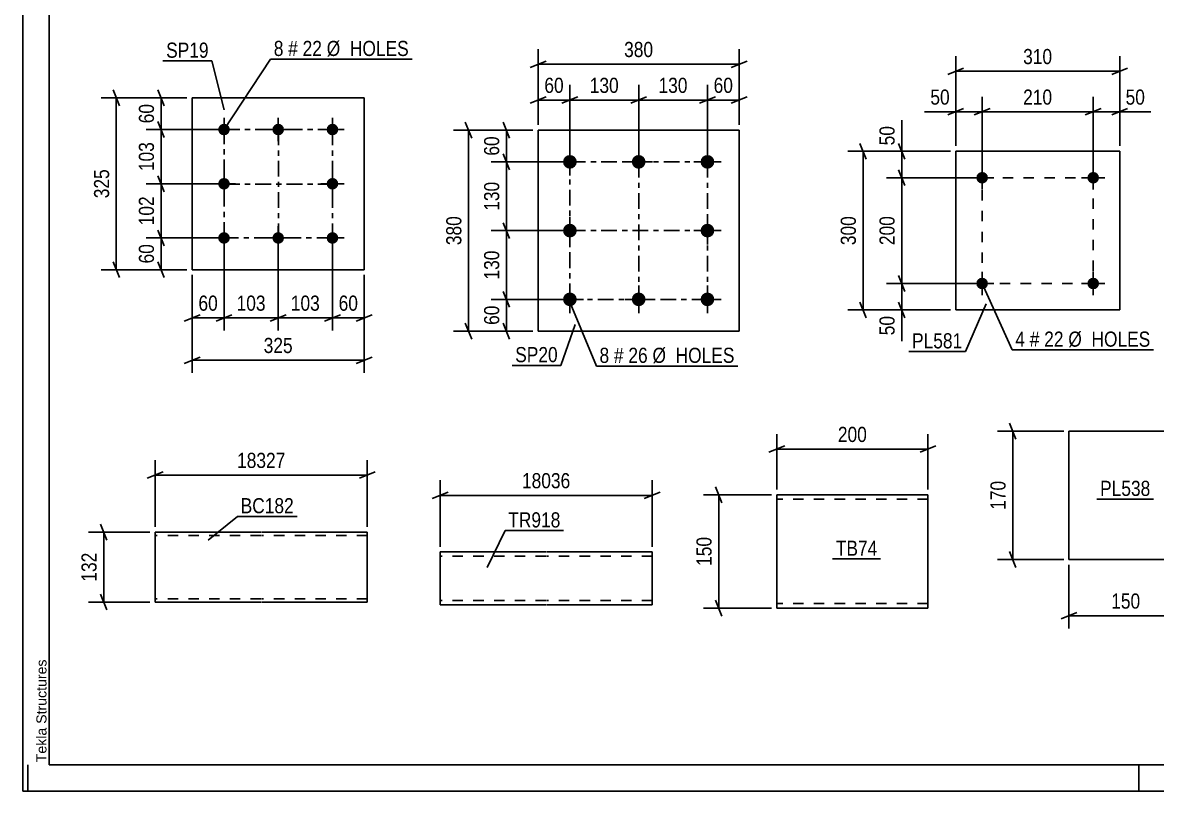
# Model space of a CAD drawing. Header units: millimetres. Extents: x 0 to 841, y 0 to 594.
# Drawn here: x 0 to 214.3, y 0 to 145.4 of the extents above; entities that cross this region are included whole.
import ezdxf

# ---------------------------------------------------------------- set-up
doc = ezdxf.new("R2010")
doc.units = ezdxf.units.MM
doc.linetypes.add('DXK_LINE_DOT2', pattern=[3.9198, 1.9599, -1.9599])
doc.linetypes.add('DXK_LINE_DOT3', pattern=[5.9187, 2.979, -0.9799, 0.9799, -0.9799])
doc.styles.add('Arial', font='ARIAL.TTF', dxfattribs={"height": 0.2})
doc.styles.add('Arial Narrow', font='ARIALN.TTF', dxfattribs={"height": 0.2})

# ---------------------------------------------------------------- blocks, each defined once
blk = doc.blocks.new('Unknown-814748264-1133')
at = {"color": 5, "linetype": 'Continuous'}
for p, q in [((0, 594), (0, 0)), ((5, 589), (5, 5)), ((1, 0), (1, 5)), ((5, 5), (836, 5)), ((211, 0), (211, 5)), ((0, 0), (841, 0))]:
    blk.add_line(p, q, dxfattribs=at)
at = {"color": 174, "linetype": 'Continuous', "style": 'Arial'}
blk.add_text('Tekla Structures', height=1.9102, rotation=90, dxfattribs=at).set_placement((4.5, 5.5))
blk = doc.blocks.new('Part-814748264-1952 - 1936')
at = {"color": 2, "linetype": 'Continuous'}
for p, q in [((97.45, 125.03), (97.45, 87.03)), ((135.45, 125.03), (97.45, 125.03)), ((135.45, 125.03), (135.45, 87.03)), ((135.45, 87.03), (97.45, 87.03))]:
    blk.add_line(p, q, dxfattribs=at)
blk = doc.blocks.new('Bolt-814748264-2013 - 1936')
at = {"linetype": 'Continuous'}
for points in [[(103.45, 120.33, -1), (103.45, 117.73, -1)], [(116.45, 120.33, -1), (116.45, 117.73, -1)], [(129.45, 120.33, -1), (129.45, 117.73, -1)], [(103.45, 107.33, -1), (103.45, 104.73, -1)], [(129.45, 107.33, -1), (129.45, 104.73, -1)], [(103.45, 94.33, -1), (103.45, 91.73, -1)], [(116.45, 94.33, -1), (116.45, 91.73, -1)], [(129.45, 94.33, -1), (129.45, 91.73, -1)]]:
    blk.add_hatch(color=1, dxfattribs=at).paths.add_polyline_path(points)
at = {"color": 1, "linetype": 'Continuous'}
for p, q in [((103.45, 121.63), (103.45, 116.43)), ((116.45, 121.63), (116.45, 116.43)), ((129.45, 121.63), (129.45, 116.43)), ((100.85, 119.03), (106.05, 119.03)), ((113.85, 119.03), (119.05, 119.03)), ((126.85, 119.03), (132.05, 119.03)), ((103.45, 108.63), (103.45, 103.43)), ((129.45, 108.63), (129.45, 103.43)), ((100.85, 106.03), (106.05, 106.03)), ((126.85, 106.03), (132.05, 106.03)), ((103.45, 95.63), (103.45, 90.43)), ((116.45, 95.63), (116.45, 90.43)), ((129.45, 95.63), (129.45, 90.43)), ((100.85, 93.03), (106.05, 93.03)), ((113.85, 93.03), (119.05, 93.03)), ((126.85, 93.03), (132.05, 93.03))]:
    blk.add_line(p, q, dxfattribs=at)
blk = doc.blocks.new('Part-814748264-7438 - 7431')
at = {"color": 2, "linetype": 'Continuous'}
for p, q in [((25.05, 48.99), (45.05, 48.99)), ((25.05, 36.99), (25.05, 48.99)), ((45.15, 48.99), (65.15, 48.99)), ((65.15, 48.99), (65.15, 48.9)), ((65.15, 48.9), (65.15, 48.25)), ((65.15, 48.25), (65.15, 36.99)), ((25.05, 36.15), (25.05, 36.99)), ((65.15, 35.79), (65.15, 36.99)), ((25.05, 35.89), (25.05, 36.15)), ((25.05, 35.79), (25.05, 35.89)), ((25.05, 35.79), (45.05, 35.79)), ((45.15, 35.79), (65.15, 35.79))]:
    blk.add_line(p, q, dxfattribs=at)
at = {"color": 7, "linetype": 'DXK_LINE_DOT2'}
for p, q in [((45.05, 48.39), (25.05, 48.39)), ((65.15, 48.39), (45.15, 48.39)), ((65.15, 48.64), (65.15, 48.25)), ((45.05, 36.39), (25.05, 36.39)), ((25.05, 35.79), (25.05, 36.15)), ((65.15, 36.39), (45.15, 36.39)), ((65.15, 35.88), (65.15, 36.15)), ((65.15, 35.79), (65.15, 35.88))]:
    blk.add_line(p, q, dxfattribs=at)
blk = doc.blocks.new('Part-814748264-2172 - 2158')
at = {"color": 2, "linetype": 'Continuous'}
for p, q in [((197.8, 68.11), (197.8, 43.83)), ((197.8, 68.11), (219.23, 68.11)), ((219.23, 68.11), (219.23, 43.83)), ((197.8, 43.83), (219.23, 43.83))]:
    blk.add_line(p, q, dxfattribs=at)
blk = doc.blocks.new('Part-814748264-2130 - 2115')
at = {"color": 2, "linetype": 'Continuous'}
for p, q in [((142.57, 56.08), (142.57, 34.78)), ((171.14, 56.08), (142.57, 56.08)), ((171.14, 36.37), (171.14, 56.08)), ((142.57, 34.78), (142.57, 34.65)), ((142.57, 34.65), (171.14, 34.65)), ((171.14, 34.65), (171.14, 36.37))]:
    blk.add_line(p, q, dxfattribs=at)
at = {"color": 7, "linetype": 'DXK_LINE_DOT2'}
for p, q in [((171.14, 55.22), (142.57, 55.22)), ((171.14, 55.22), (171.14, 55.16)), ((171.14, 55.16), (171.14, 55.22)), ((171.14, 55.02), (171.14, 55.16)), ((171.14, 55.16), (171.14, 55.02)), ((142.57, 35.51), (142.57, 35.58)), ((171.14, 35.51), (142.57, 35.51)), ((171.14, 35.58), (171.14, 36.04)), ((171.14, 35.51), (171.14, 35.58))]:
    blk.add_line(p, q, dxfattribs=at)
blk = doc.blocks.new('Part-814748264-2216 - 2200')
at = {"color": 2, "linetype": 'Continuous'}
for p, q in [((32.06, 98.64), (32.06, 131.14)), ((32.06, 131.14), (64.56, 131.14)), ((64.56, 131.14), (64.56, 98.64)), ((64.56, 98.64), (32.06, 98.64))]:
    blk.add_line(p, q, dxfattribs=at)
blk = doc.blocks.new('Bolt-814748264-2249 - 2200')
at = {"linetype": 'Continuous'}
for points in [[(38.06, 126.24, -1), (38.06, 124.04, -1)], [(48.31, 126.24, -1), (48.31, 124.04, -1)], [(58.56, 126.24, -1), (58.56, 124.04, -1)], [(38.06, 115.99, -1), (38.06, 113.79, -1)], [(58.56, 115.99, -1), (58.56, 113.79, -1)], [(38.06, 105.74, -1), (38.06, 103.54, -1)], [(48.31, 105.74, -1), (48.31, 103.54, -1)], [(58.56, 105.74, -1), (58.56, 103.54, -1)]]:
    blk.add_hatch(color=1, dxfattribs=at).paths.add_polyline_path(points)
at = {"color": 1, "linetype": 'Continuous'}
for p, q in [((38.06, 127.34), (38.06, 122.94)), ((48.31, 127.34), (48.31, 122.94)), ((58.56, 127.34), (58.56, 122.94)), ((35.86, 125.14), (40.26, 125.14)), ((46.11, 125.14), (50.51, 125.14)), ((56.36, 125.14), (60.76, 125.14)), ((38.06, 117.09), (38.06, 112.69)), ((58.56, 117.09), (58.56, 112.69)), ((35.86, 114.89), (40.26, 114.89)), ((56.36, 114.89), (60.76, 114.89)), ((38.06, 106.84), (38.06, 102.44)), ((48.31, 106.84), (48.31, 102.44)), ((58.56, 106.84), (58.56, 102.44)), ((35.86, 104.64), (40.26, 104.64)), ((46.11, 104.64), (50.51, 104.64)), ((56.36, 104.64), (60.76, 104.64))]:
    blk.add_line(p, q, dxfattribs=at)
blk = doc.blocks.new('Part-814748264-6129 - 6122')
at = {"color": 2, "linetype": 'Continuous'}
for p, q in [((98.91, 45.26), (78.91, 45.26)), ((78.91, 36.86), (78.91, 45.26)), ((119.01, 45.26), (99.01, 45.26)), ((119.01, 45.26), (119.01, 35.26)), ((78.91, 35.26), (78.91, 36.86)), ((98.91, 35.26), (78.91, 35.26)), ((119.01, 35.26), (99.01, 35.26))]:
    blk.add_line(p, q, dxfattribs=at)
at = {"color": 7, "linetype": 'DXK_LINE_DOT2'}
for p, q in [((98.91, 44.46), (78.91, 44.46)), ((119.01, 44.46), (99.01, 44.46)), ((78.91, 35.38), (78.91, 36.86)), ((78.91, 36.06), (78.91, 36.12)), ((98.91, 36.06), (78.91, 36.06)), ((119.01, 36.06), (99.01, 36.06)), ((119.01, 36.06), (119.01, 36.12))]:
    blk.add_line(p, q, dxfattribs=at)
blk = doc.blocks.new('Bolt-814748264-6515 - 6481')
at = {"linetype": 'Continuous'}
for points in [[(182.48, 116.03, -1), (180.28, 116.03, -1)], [(203.48, 116.03, -1), (201.28, 116.03, -1)]]:
    blk.add_hatch(color=1, dxfattribs=at).paths.add_polyline_path(points)
at = {"color": 1, "linetype": 'Continuous'}
for p, q in [((181.38, 118.23), (181.38, 113.83)), ((202.38, 118.23), (202.38, 113.83)), ((179.18, 116.03), (183.58, 116.03)), ((200.18, 116.03), (204.58, 116.03))]:
    blk.add_line(p, q, dxfattribs=at)
blk = doc.blocks.new('Bolt-814748264-6520 - 6481')
at = {"linetype": 'Continuous'}
for points in [[(182.48, 96.03, -1), (180.28, 96.03, -1)], [(203.48, 96.03, -1), (201.28, 96.03, -1)]]:
    blk.add_hatch(color=1, dxfattribs=at).paths.add_polyline_path(points)
at = {"color": 1, "linetype": 'Continuous'}
for p, q in [((181.38, 98.23), (181.38, 93.83)), ((202.38, 98.23), (202.38, 93.83)), ((179.18, 96.03), (183.58, 96.03)), ((200.18, 96.03), (204.58, 96.03))]:
    blk.add_line(p, q, dxfattribs=at)
blk = doc.blocks.new('Part-814748264-6525 - 6481')
at = {"color": 2, "linetype": 'Continuous'}
for p, q in [((176.38, 121.03), (176.38, 91.03)), ((176.38, 121.03), (207.38, 121.03)), ((207.38, 121.03), (207.38, 91.03)), ((176.38, 91.03), (207.38, 91.03))]:
    blk.add_line(p, q, dxfattribs=at)
blk = doc.blocks.new('Rectangle-814748264-2100 - 1936')
at = {"color": 1, "linetype": 'DXK_LINE_DOT3'}
blk.add_lwpolyline([(103.45, 119.03), (129.45, 119.03), (129.45, 93.03), (103.45, 93.03), (103.45, 119.03)], close=True, dxfattribs=at)
blk = doc.blocks.new('Rectangle-814748264-2336 - 2200')
at = {"color": 1, "linetype": 'DXK_LINE_DOT3'}
blk.add_lwpolyline([(38.06, 125.14), (58.56, 125.14), (58.56, 104.64), (38.06, 104.64), (38.06, 125.14)], close=True, dxfattribs=at)
blk = doc.blocks.new('Rectangle-814748264-6634 - 6481')
at = {"color": 1, "linetype": 'DXK_LINE_DOT2'}
blk.add_lwpolyline([(181.38, 116.03), (202.38, 116.03), (202.38, 96.03), (181.38, 96.03), (181.38, 116.03)], close=True, dxfattribs=at)
blk = doc.blocks.new('Line-814748264-2093 - 1936')
at = {"color": 1, "linetype": 'DXK_LINE_DOT3'}
blk.add_line((116.45, 119.03), (116.45, 93.03), dxfattribs=at)
blk = doc.blocks.new('Line-814748264-2329 - 2200')
at = {"color": 1, "linetype": 'DXK_LINE_DOT3'}
blk.add_line((48.36, 125.14), (48.36, 104.64), dxfattribs=at)
blk = doc.blocks.new('Line-814748264-2086 - 1936')
at = {"color": 1, "linetype": 'DXK_LINE_DOT3'}
blk.add_line((103.45, 106.03), (129.45, 106.03), dxfattribs=at)
blk = doc.blocks.new('Line-814748264-2322 - 2200')
at = {"color": 1, "linetype": 'DXK_LINE_DOT3'}
blk.add_line((38.06, 114.84), (58.56, 114.84), dxfattribs=at)
blk = doc.blocks.new('StraightDimension-814748264-2072 - 1936')
at = {"color": 7, "linetype": 'Continuous'}
for p, q in [((90.84, 94.53), (92.04, 91.53)), ((102.45, 93.03), (88.59, 93.03)), ((91.44, 87.03), (91.44, 93.03)), ((92.04, 85.53), (90.84, 88.53)), ((96.45, 87.03), (88.59, 87.03))]:
    blk.add_line(p, q, dxfattribs=at)
at = {"color": 0}
blk.add_wipeout([(90.69, 92.45), (86.49, 92.45), (86.49, 87.6), (90.69, 87.6)], dxfattribs=at)
at = {"color": 3, "style": 'Arial Narrow'}
blk.add_text('60', height=2.863, rotation=90.0002, dxfattribs=at).set_placement((90.09, 88.2))
blk = doc.blocks.new('StraightDimension-814748264-2015 - 1936')
at = {"color": 7, "linetype": 'Continuous'}
for p, q in [((97.45, 126.03), (97.45, 140.35)), ((135.45, 126.03), (135.45, 140.35)), ((98.95, 138.1), (95.95, 136.9)), ((97.45, 137.5), (135.45, 137.5)), ((133.95, 136.9), (136.95, 138.1))]:
    blk.add_line(p, q, dxfattribs=at)
at = {"color": 0}
blk.add_wipeout([(119.79, 138.25), (119.79, 142.45), (113.1, 142.45), (113.1, 138.25)], dxfattribs=at)
at = {"color": 3, "style": 'Arial Narrow'}
blk.add_text('380', height=2.863, dxfattribs=at).set_placement((113.7, 138.85))
blk = doc.blocks.new('StraightDimension-814748264-2028 - 1936')
at = {"color": 7, "linetype": 'Continuous'}
for p, q in [((97.45, 126.03), (97.45, 133.57)), ((103.45, 120.03), (103.45, 133.57)), ((95.95, 130.12), (98.95, 131.32)), ((104.95, 131.32), (101.95, 130.12)), ((97.45, 130.72), (103.45, 130.72))]:
    blk.add_line(p, q, dxfattribs=at)
at = {"color": 0}
blk.add_wipeout([(102.87, 131.47), (102.87, 135.67), (98.02, 135.67), (98.02, 131.47)], dxfattribs=at)
at = {"color": 3, "style": 'Arial Narrow'}
blk.add_text('60', height=2.863, dxfattribs=at).set_placement((98.62, 132.07))
blk = doc.blocks.new('StraightDimension-814748264-2038 - 1936')
at = {"color": 7, "linetype": 'Continuous'}
for p, q in [((129.45, 120.03), (129.45, 133.57)), ((135.45, 126.03), (135.45, 133.57)), ((127.95, 130.12), (130.95, 131.32)), ((136.95, 131.32), (133.95, 130.12)), ((129.45, 130.72), (135.45, 130.72))]:
    blk.add_line(p, q, dxfattribs=at)
at = {"color": 0}
blk.add_wipeout([(134.87, 131.47), (134.87, 135.67), (130.02, 135.67), (130.02, 131.47)], dxfattribs=at)
at = {"color": 3, "style": 'Arial Narrow'}
blk.add_text('60', height=2.863, dxfattribs=at).set_placement((130.62, 132.07))
blk = doc.blocks.new('StraightDimension-814748264-2051 - 1936')
at = {"color": 7, "linetype": 'Continuous'}
for p, q in [((84.88, 123.53), (83.68, 126.53)), ((96.45, 125.03), (81.43, 125.03)), ((84.28, 87.03), (84.28, 125.03)), ((83.68, 88.53), (84.88, 85.53)), ((96.45, 87.03), (81.43, 87.03))]:
    blk.add_line(p, q, dxfattribs=at)
at = {"color": 0}
blk.add_wipeout([(83.53, 109.37), (79.33, 109.37), (79.33, 102.68), (83.53, 102.68)], dxfattribs=at)
at = {"color": 3, "style": 'Arial Narrow'}
blk.add_text('380', height=2.863, rotation=90.0002, dxfattribs=at).set_placement((82.93, 103.28))
blk = doc.blocks.new('StraightDimension-814748264-10414 - 1936')
at = {"color": 7, "linetype": 'Continuous'}
for p, q in [((92.04, 117.53), (90.84, 120.53)), ((102.45, 119.03), (88.59, 119.03)), ((91.44, 106.03), (91.44, 119.03)), ((90.84, 107.53), (92.04, 104.53)), ((102.45, 106.03), (88.59, 106.03))]:
    blk.add_line(p, q, dxfattribs=at)
at = {"color": 0}
blk.add_wipeout([(90.69, 115.87), (86.49, 115.87), (86.49, 109.18), (90.69, 109.18)], dxfattribs=at)
at = {"color": 3, "style": 'Arial Narrow'}
blk.add_text('130', height=2.863, rotation=90.0002, dxfattribs=at).set_placement((90.09, 109.78))
blk = doc.blocks.new('StraightDimension-814748264-2062 - 1936')
at = {"color": 7, "linetype": 'Continuous'}
for p, q in [((90.84, 126.53), (92.04, 123.53)), ((96.45, 125.03), (88.59, 125.03)), ((91.44, 119.03), (91.44, 125.03)), ((92.04, 117.53), (90.84, 120.53)), ((102.45, 119.03), (88.59, 119.03))]:
    blk.add_line(p, q, dxfattribs=at)
at = {"color": 0}
blk.add_wipeout([(90.69, 124.45), (86.49, 124.45), (86.49, 119.6), (90.69, 119.6)], dxfattribs=at)
at = {"color": 3, "style": 'Arial Narrow'}
blk.add_text('60', height=2.863, rotation=90.0002, dxfattribs=at).set_placement((90.09, 120.2))
blk = doc.blocks.new('StraightDimension-814748264-10390 - 1936')
at = {"color": 7, "linetype": 'Continuous'}
for p, q in [((103.45, 120.03), (103.45, 133.57)), ((116.45, 120.03), (116.45, 133.57)), ((104.95, 131.32), (101.95, 130.12)), ((114.95, 130.12), (117.95, 131.32)), ((103.45, 130.72), (116.45, 130.72))]:
    blk.add_line(p, q, dxfattribs=at)
at = {"color": 0}
blk.add_wipeout([(113.29, 131.47), (113.29, 135.67), (106.6, 135.67), (106.6, 131.47)], dxfattribs=at)
at = {"color": 3, "style": 'Arial Narrow'}
blk.add_text('130', height=2.863, dxfattribs=at).set_placement((107.2, 132.07))
blk = doc.blocks.new('StraightDimension-814748264-10392 - 1936')
at = {"color": 7, "linetype": 'Continuous'}
for p, q in [((116.45, 120.03), (116.45, 133.57)), ((129.45, 120.03), (129.45, 133.57)), ((117.95, 131.32), (114.95, 130.12)), ((127.95, 130.12), (130.95, 131.32)), ((116.45, 130.72), (129.45, 130.72))]:
    blk.add_line(p, q, dxfattribs=at)
at = {"color": 0}
blk.add_wipeout([(126.29, 131.47), (126.29, 135.67), (119.6, 135.67), (119.6, 131.47)], dxfattribs=at)
at = {"color": 3, "style": 'Arial Narrow'}
blk.add_text('130', height=2.863, dxfattribs=at).set_placement((120.2, 132.07))
blk = doc.blocks.new('StraightDimension-814748264-10412 - 1936')
at = {"color": 7, "linetype": 'Continuous'}
for p, q in [((92.04, 104.53), (90.84, 107.53)), ((102.45, 106.03), (88.59, 106.03)), ((91.44, 93.03), (91.44, 106.03)), ((90.84, 94.53), (92.04, 91.53)), ((102.45, 93.03), (88.59, 93.03))]:
    blk.add_line(p, q, dxfattribs=at)
at = {"color": 0}
blk.add_wipeout([(90.69, 102.87), (86.49, 102.87), (86.49, 96.18), (90.69, 96.18)], dxfattribs=at)
at = {"color": 3, "style": 'Arial Narrow'}
blk.add_text('130', height=2.863, rotation=90.0002, dxfattribs=at).set_placement((90.09, 96.78))
blk = doc.blocks.new('StraightDimension-814748264-7441 - 7431')
at = {"color": 7, "linetype": 'Continuous'}
for p, q in [((15.92, 47.49), (14.72, 50.49)), ((24.05, 48.99), (12.47, 48.99)), ((15.32, 35.79), (15.32, 48.99)), ((14.72, 37.29), (15.92, 34.29)), ((24.05, 35.79), (12.47, 35.79))]:
    blk.add_line(p, q, dxfattribs=at)
at = {"color": 0}
blk.add_wipeout([(14.57, 45.74), (10.37, 45.74), (10.37, 39.05), (14.57, 39.05)], dxfattribs=at)
at = {"color": 3, "style": 'Arial Narrow'}
blk.add_text('132', height=2.863, rotation=90.0002, dxfattribs=at).set_placement((13.97, 39.65))
blk = doc.blocks.new('StraightDimension-814748264-7469 - 7431')
at = {"color": 7, "linetype": 'Continuous'}
for p, q in [((25.05, 49.99), (25.05, 62.65)), ((65.15, 49.99), (65.15, 62.65)), ((26.55, 60.4), (23.55, 59.2)), ((63.65, 59.2), (66.65, 60.4)), ((25.05, 59.8), (65.15, 59.8))]:
    blk.add_line(p, q, dxfattribs=at)
at = {"color": 0}
blk.add_wipeout([(50.27, 60.55), (50.27, 64.75), (39.93, 64.75), (39.93, 60.55)], dxfattribs=at)
at = {"color": 3, "style": 'Arial Narrow'}
blk.add_text('18327', height=2.863, dxfattribs=at).set_placement((40.53, 61.15))
blk = doc.blocks.new('StraightDimension-814748264-2174 - 2158')
at = {"color": 7, "linetype": 'Continuous'}
for p, q in [((197.8, 42.83), (197.8, 30.8)), ((219.23, 42.83), (219.23, 30.8)), ((199.3, 33.8), (196.3, 32.6)), ((197.8, 33.2), (219.23, 33.2)), ((217.73, 32.6), (220.73, 33.8))]:
    blk.add_line(p, q, dxfattribs=at)
at = {"color": 0}
blk.add_wipeout([(211.86, 33.95), (211.86, 38.15), (205.18, 38.15), (205.18, 33.95)], dxfattribs=at)
at = {"color": 3, "style": 'Arial Narrow'}
blk.add_text('150', height=2.863, dxfattribs=at).set_placement((205.78, 34.55))
blk = doc.blocks.new('StraightDimension-814748264-2185 - 2158')
at = {"color": 7, "linetype": 'Continuous'}
for p, q in [((187.76, 66.61), (186.56, 69.61)), ((196.8, 68.11), (184.31, 68.11)), ((187.16, 43.83), (187.16, 68.11)), ((186.56, 45.33), (187.76, 42.33)), ((196.8, 43.83), (184.31, 43.83))]:
    blk.add_line(p, q, dxfattribs=at)
at = {"color": 0}
blk.add_wipeout([(186.41, 59.31), (182.21, 59.31), (182.21, 52.63), (186.41, 52.63)], dxfattribs=at)
at = {"color": 3, "style": 'Arial Narrow'}
blk.add_text('170', height=2.863, rotation=90.0002, dxfattribs=at).set_placement((185.81, 53.23))
blk = doc.blocks.new('StraightDimension-814748264-2132 - 2115')
at = {"color": 7, "linetype": 'Continuous'}
for p, q in [((141.57, 56.08), (128.73, 56.08)), ((132.18, 54.58), (130.98, 57.58)), ((131.58, 34.65), (131.58, 56.08)), ((141.57, 34.65), (128.73, 34.65)), ((130.98, 36.15), (132.18, 33.15))]:
    blk.add_line(p, q, dxfattribs=at)
at = {"color": 0}
blk.add_wipeout([(130.83, 48.71), (126.63, 48.71), (126.63, 42.03), (130.83, 42.03)], dxfattribs=at)
at = {"color": 3, "style": 'Arial Narrow'}
blk.add_text('150', height=2.863, rotation=90.0002, dxfattribs=at).set_placement((130.23, 42.63))
blk = doc.blocks.new('StraightDimension-814748264-2143 - 2115')
at = {"color": 7, "linetype": 'Continuous'}
for p, q in [((142.57, 57.08), (142.57, 67.56)), ((171.14, 57.08), (171.14, 67.56)), ((144.07, 65.31), (141.07, 64.11)), ((142.57, 64.71), (171.14, 64.71)), ((169.64, 64.11), (172.64, 65.31))]:
    blk.add_line(p, q, dxfattribs=at)
at = {"color": 0}
blk.add_wipeout([(160.2, 65.46), (160.2, 69.66), (153.51, 69.66), (153.51, 65.46)], dxfattribs=at)
at = {"color": 3, "style": 'Arial Narrow'}
blk.add_text('200', height=2.863, dxfattribs=at).set_placement((154.11, 66.06))
blk = doc.blocks.new('StraightDimension-814748264-2276 - 2200')
at = {"color": 7, "linetype": 'Continuous'}
for p, q in [((32.06, 97.64), (32.06, 79.13)), ((64.56, 97.64), (64.56, 79.13)), ((33.56, 82.13), (30.56, 80.93)), ((32.06, 81.53), (64.56, 81.53)), ((63.06, 80.93), (66.06, 82.13))]:
    blk.add_line(p, q, dxfattribs=at)
at = {"color": 0}
blk.add_wipeout([(51.65, 82.28), (51.65, 86.48), (44.96, 86.48), (44.96, 82.28)], dxfattribs=at)
at = {"color": 3, "style": 'Arial Narrow'}
blk.add_text('325', height=2.863, dxfattribs=at).set_placement((45.56, 82.88))
blk = doc.blocks.new('StraightDimension-814748264-2287 - 2200')
at = {"color": 7, "linetype": 'Continuous'}
for p, q in [((38.06, 103.64), (38.06, 87.13)), ((32.06, 97.64), (32.06, 87.13)), ((30.56, 88.93), (33.56, 90.13)), ((39.56, 90.13), (36.56, 88.93)), ((32.06, 89.53), (38.06, 89.53))]:
    blk.add_line(p, q, dxfattribs=at)
at = {"color": 0}
blk.add_wipeout([(37.48, 90.28), (37.48, 94.48), (32.63, 94.48), (32.63, 90.28)], dxfattribs=at)
at = {"color": 3, "style": 'Arial Narrow'}
blk.add_text('60', height=2.863, dxfattribs=at).set_placement((33.23, 90.88))
blk = doc.blocks.new('StraightDimension-814748264-2251 - 2200')
at = {"color": 7, "linetype": 'Continuous'}
for p, q in [((25.57, 106.14), (26.77, 103.14)), ((37.06, 104.64), (23.32, 104.64)), ((26.17, 98.64), (26.17, 104.64)), ((31.06, 98.64), (23.32, 98.64)), ((26.77, 97.14), (25.57, 100.14))]:
    blk.add_line(p, q, dxfattribs=at)
at = {"color": 0}
blk.add_wipeout([(25.42, 104.07), (21.22, 104.07), (21.22, 99.22), (25.42, 99.22)], dxfattribs=at)
at = {"color": 3, "style": 'Arial Narrow'}
blk.add_text('60', height=2.863, rotation=90.0002, dxfattribs=at).set_placement((24.82, 99.82))
blk = doc.blocks.new('StraightDimension-814748264-2261 - 2200')
at = {"color": 7, "linetype": 'Continuous'}
for p, q in [((31.06, 131.14), (23.32, 131.14)), ((25.57, 132.64), (26.77, 129.64)), ((26.17, 125.14), (26.17, 131.14)), ((26.77, 123.64), (25.57, 126.64)), ((37.06, 125.14), (23.32, 125.14))]:
    blk.add_line(p, q, dxfattribs=at)
at = {"color": 0}
blk.add_wipeout([(25.42, 130.57), (21.22, 130.57), (21.22, 125.72), (25.42, 125.72)], dxfattribs=at)
at = {"color": 3, "style": 'Arial Narrow'}
blk.add_text('60', height=2.863, rotation=90.0002, dxfattribs=at).set_placement((24.82, 126.32))
blk = doc.blocks.new('StraightDimension-814748264-2297 - 2200')
at = {"color": 7, "linetype": 'Continuous'}
for p, q in [((58.56, 103.64), (58.56, 87.13)), ((64.56, 97.64), (64.56, 87.13)), ((57.06, 88.93), (60.06, 90.13)), ((66.06, 90.13), (63.06, 88.93)), ((58.56, 89.53), (64.56, 89.53))]:
    blk.add_line(p, q, dxfattribs=at)
at = {"color": 0}
blk.add_wipeout([(63.98, 90.28), (63.98, 94.48), (59.13, 94.48), (59.13, 90.28)], dxfattribs=at)
at = {"color": 3, "style": 'Arial Narrow'}
blk.add_text('60', height=2.863, dxfattribs=at).set_placement((59.73, 90.88))
blk = doc.blocks.new('StraightDimension-814748264-2312 - 2200')
at = {"color": 7, "linetype": 'Continuous'}
for p, q in [((31.06, 131.14), (14.85, 131.14)), ((18.3, 129.64), (17.1, 132.64)), ((17.7, 98.64), (17.7, 131.14)), ((31.06, 98.64), (14.85, 98.64)), ((17.1, 100.14), (18.3, 97.14))]:
    blk.add_line(p, q, dxfattribs=at)
at = {"color": 0}
blk.add_wipeout([(16.95, 118.24), (12.75, 118.24), (12.75, 111.55), (16.95, 111.55)], dxfattribs=at)
at = {"color": 3, "style": 'Arial Narrow'}
blk.add_text('325', height=2.863, rotation=90.0002, dxfattribs=at).set_placement((16.35, 112.15))
blk = doc.blocks.new('StraightDimension-814748264-9933 - 2200')
at = {"color": 7, "linetype": 'Continuous'}
for p, q in [((25.57, 116.39), (26.77, 113.39)), ((37.06, 114.89), (23.32, 114.89)), ((26.17, 104.64), (26.17, 114.89)), ((26.77, 103.14), (25.57, 106.14)), ((37.06, 104.64), (23.32, 104.64))]:
    blk.add_line(p, q, dxfattribs=at)
at = {"color": 0}
blk.add_wipeout([(25.42, 113.11), (21.22, 113.11), (21.22, 106.43), (25.42, 106.43)], dxfattribs=at)
at = {"color": 3, "style": 'Arial Narrow'}
blk.add_text('102', height=2.863, rotation=90.0002, dxfattribs=at).set_placement((24.82, 107.03))
blk = doc.blocks.new('StraightDimension-814748264-9935 - 2200')
at = {"color": 7, "linetype": 'Continuous'}
for p, q in [((25.57, 126.64), (26.77, 123.64)), ((37.06, 125.14), (23.32, 125.14)), ((26.17, 114.89), (26.17, 125.14)), ((26.77, 113.39), (25.57, 116.39)), ((37.06, 114.89), (23.32, 114.89))]:
    blk.add_line(p, q, dxfattribs=at)
at = {"color": 0}
blk.add_wipeout([(25.42, 123.36), (21.22, 123.36), (21.22, 116.68), (25.42, 116.68)], dxfattribs=at)
at = {"color": 3, "style": 'Arial Narrow'}
blk.add_text('103', height=2.863, rotation=90.0002, dxfattribs=at).set_placement((24.82, 117.28))
blk = doc.blocks.new('StraightDimension-814748264-9955 - 2200')
at = {"color": 7, "linetype": 'Continuous'}
for p, q in [((38.06, 103.64), (38.06, 87.13)), ((48.31, 103.64), (48.31, 87.13)), ((36.56, 88.93), (39.56, 90.13)), ((49.81, 90.13), (46.81, 88.93)), ((38.06, 89.53), (48.31, 89.53))]:
    blk.add_line(p, q, dxfattribs=at)
at = {"color": 0}
blk.add_wipeout([(46.52, 90.28), (46.52, 94.48), (39.84, 94.48), (39.84, 90.28)], dxfattribs=at)
at = {"color": 3, "style": 'Arial Narrow'}
blk.add_text('103', height=2.863, dxfattribs=at).set_placement((40.44, 90.88))
blk = doc.blocks.new('StraightDimension-814748264-9957 - 2200')
at = {"color": 7, "linetype": 'Continuous'}
for p, q in [((48.31, 103.64), (48.31, 87.13)), ((58.56, 103.64), (58.56, 87.13)), ((46.81, 88.93), (49.81, 90.13)), ((60.06, 90.13), (57.06, 88.93)), ((48.31, 89.53), (58.56, 89.53))]:
    blk.add_line(p, q, dxfattribs=at)
at = {"color": 0}
blk.add_wipeout([(56.77, 90.28), (56.77, 94.48), (50.09, 94.48), (50.09, 90.28)], dxfattribs=at)
at = {"color": 3, "style": 'Arial Narrow'}
blk.add_text('103', height=2.863, dxfattribs=at).set_placement((50.69, 90.88))
blk = doc.blocks.new('StraightDimension-814748264-6133 - 6122')
at = {"color": 7, "linetype": 'Continuous'}
for p, q in [((78.91, 46.26), (78.91, 58.81)), ((119.01, 46.26), (119.01, 58.81)), ((80.41, 56.56), (77.41, 55.36)), ((78.91, 55.96), (119.01, 55.96)), ((117.51, 55.36), (120.51, 56.56))]:
    blk.add_line(p, q, dxfattribs=at)
at = {"color": 0}
blk.add_wipeout([(104.13, 56.71), (104.13, 60.91), (93.79, 60.91), (93.79, 56.71)], dxfattribs=at)
at = {"color": 3, "style": 'Arial Narrow'}
blk.add_text('18036', height=2.863, dxfattribs=at).set_placement((94.39, 57.31))
blk = doc.blocks.new('StraightDimension-814748264-6570 - 6481')
at = {"color": 7, "linetype": 'Continuous'}
for p, q in [((159.46, 119.53), (158.26, 122.53)), ((175.38, 121.03), (156.01, 121.03)), ((158.86, 91.03), (158.86, 121.03)), ((158.26, 92.53), (159.46, 89.53)), ((175.38, 91.03), (156.01, 91.03))]:
    blk.add_line(p, q, dxfattribs=at)
at = {"color": 0}
blk.add_wipeout([(158.11, 109.37), (153.91, 109.37), (153.91, 102.68), (158.11, 102.68)], dxfattribs=at)
at = {"color": 3, "style": 'Arial Narrow'}
blk.add_text('300', height=2.863, rotation=90.0002, dxfattribs=at).set_placement((157.51, 103.28))
blk = doc.blocks.new('StraightDimension-814748264-6527 - 6481')
at = {"color": 7, "linetype": 'Continuous'}
for p, q in [((165.58, 97.53), (166.78, 94.53)), ((180.38, 96.03), (163.33, 96.03)), ((166.18, 91.03), (166.18, 96.03)), ((166.78, 89.53), (165.58, 92.53)), ((175.38, 91.03), (163.33, 91.03))]:
    blk.add_line(p, q, dxfattribs=at)
at = {"color": 0}
blk.add_wipeout([(165.43, 90.5), (161.23, 90.5), (161.23, 85.64), (165.43, 85.64)], dxfattribs=at)
at = {"color": 7, "linetype": 'Continuous'}
blk.add_line((166.18, 91.03), (166.18, 85.12), dxfattribs=at)
blk.add_line((166.18, 91.03), (166.18, 85.12), dxfattribs=at)
at = {"color": 3, "style": 'Arial Narrow'}
blk.add_text('50', height=2.863, rotation=90.0002, dxfattribs=at).set_placement((164.83, 86.24))
blk = doc.blocks.new('StraightDimension-814748264-6540 - 6481')
at = {"color": 7, "linetype": 'Continuous'}
for p, q in [((180.38, 116.03), (163.33, 116.03)), ((166.78, 114.53), (165.58, 117.53)), ((166.18, 96.03), (166.18, 116.03)), ((165.58, 97.53), (166.78, 94.53)), ((180.38, 96.03), (163.33, 96.03))]:
    blk.add_line(p, q, dxfattribs=at)
at = {"color": 0}
blk.add_wipeout([(165.43, 109.37), (161.23, 109.37), (161.23, 102.69), (165.43, 102.69)], dxfattribs=at)
at = {"color": 3, "style": 'Arial Narrow'}
blk.add_text('200', height=2.863, rotation=90.0002, dxfattribs=at).set_placement((164.83, 103.29))
blk = doc.blocks.new('StraightDimension-814748264-6556 - 6481')
at = {"color": 7, "linetype": 'Continuous'}
for p, q in [((165.58, 122.53), (166.78, 119.53)), ((175.38, 121.03), (163.33, 121.03)), ((166.18, 116.03), (166.18, 121.03)), ((180.38, 116.03), (163.33, 116.03)), ((166.78, 114.53), (165.58, 117.53))]:
    blk.add_line(p, q, dxfattribs=at)
at = {"color": 0}
blk.add_wipeout([(165.43, 126.41), (161.23, 126.41), (161.23, 121.55), (165.43, 121.55)], dxfattribs=at)
at = {"color": 7, "linetype": 'Continuous'}
blk.add_line((166.18, 121.03), (166.18, 126.93), dxfattribs=at)
blk.add_line((166.18, 121.03), (166.18, 126.93), dxfattribs=at)
at = {"color": 3, "style": 'Arial Narrow'}
blk.add_text('50', height=2.863, rotation=90.0002, dxfattribs=at).set_placement((164.83, 122.15))
blk = doc.blocks.new('StraightDimension-814748264-6581 - 6481')
at = {"color": 7, "linetype": 'Continuous'}
for p, q in [((176.38, 122.03), (176.38, 139.01)), ((207.38, 122.03), (207.38, 139.01)), ((177.88, 136.76), (174.88, 135.56)), ((176.38, 136.16), (207.38, 136.16)), ((205.88, 135.56), (208.88, 136.76))]:
    blk.add_line(p, q, dxfattribs=at)
at = {"color": 0}
blk.add_wipeout([(195.22, 136.91), (195.22, 141.11), (188.53, 141.11), (188.53, 136.91)], dxfattribs=at)
at = {"color": 3, "style": 'Arial Narrow'}
blk.add_text('310', height=2.863, dxfattribs=at).set_placement((189.13, 137.51))
blk = doc.blocks.new('StraightDimension-814748264-6592 - 6481')
at = {"color": 7, "linetype": 'Continuous'}
for p, q in [((202.38, 117.03), (202.38, 131.35)), ((207.38, 122.03), (207.38, 131.35)), ((200.88, 127.9), (203.88, 129.1)), ((208.88, 129.1), (205.88, 127.9)), ((202.38, 128.5), (207.38, 128.5))]:
    blk.add_line(p, q, dxfattribs=at)
at = {"color": 0}
blk.add_wipeout([(212.76, 129.25), (212.76, 133.45), (207.9, 133.45), (207.9, 129.25)], dxfattribs=at)
at = {"color": 7, "linetype": 'Continuous'}
blk.add_line((207.38, 128.5), (213.28, 128.5), dxfattribs=at)
blk.add_line((207.38, 128.5), (213.28, 128.5), dxfattribs=at)
at = {"color": 3, "style": 'Arial Narrow'}
blk.add_text('50', height=2.863, dxfattribs=at).set_placement((208.5, 129.85))
blk = doc.blocks.new('StraightDimension-814748264-6605 - 6481')
at = {"color": 7, "linetype": 'Continuous'}
for p, q in [((181.38, 117.03), (181.38, 131.35)), ((202.38, 117.03), (202.38, 131.35)), ((182.88, 129.1), (179.88, 127.9)), ((200.88, 127.9), (203.88, 129.1)), ((181.38, 128.5), (202.38, 128.5))]:
    blk.add_line(p, q, dxfattribs=at)
at = {"color": 0}
blk.add_wipeout([(195.22, 129.25), (195.22, 133.45), (188.53, 133.45), (188.53, 129.25)], dxfattribs=at)
at = {"color": 3, "style": 'Arial Narrow'}
blk.add_text('210', height=2.863, dxfattribs=at).set_placement((189.13, 129.85))
blk = doc.blocks.new('StraightDimension-814748264-6621 - 6481')
at = {"color": 7, "linetype": 'Continuous'}
for p, q in [((176.38, 122.03), (176.38, 131.35)), ((181.38, 117.03), (181.38, 131.35)), ((174.88, 127.9), (177.88, 129.1)), ((182.88, 129.1), (179.88, 127.9)), ((176.38, 128.5), (181.38, 128.5))]:
    blk.add_line(p, q, dxfattribs=at)
at = {"color": 0}
blk.add_wipeout([(175.85, 129.25), (175.85, 133.45), (170.99, 133.45), (170.99, 129.25)], dxfattribs=at)
at = {"color": 7, "linetype": 'Continuous'}
blk.add_line((176.38, 128.5), (170.47, 128.5), dxfattribs=at)
blk.add_line((176.38, 128.5), (170.47, 128.5), dxfattribs=at)
at = {"color": 3, "style": 'Arial Narrow'}
blk.add_text('50', height=2.863, dxfattribs=at).set_placement((171.59, 129.85))
blk = doc.blocks.new('Mark-814748264-1948 - 1936')
at = {"color": 0}
blk.add_wipeout([(101.15, 81.15), (101.15, 84.15), (93.11, 84.15), (93.11, 81.15)], dxfattribs=at)
blk.add_wipeout([(101.15, 81.15), (101.15, 84.15), (93.11, 84.15), (93.11, 81.15)], dxfattribs=at)
at = {"color": 30, "linetype": 'Continuous'}
for p in [(104.43, 88.29), (92.51, 80.55)]:
    blk.add_line(p, (101.75, 80.55), dxfattribs=at)
at = {"color": 3, "style": 'Arial Narrow'}
blk.add_text('SP20', height=2.863, dxfattribs=at).set_placement((93.11, 81.15))
blk = doc.blocks.new('Mark-814748264-2009 - 1936')
at = {"color": 0}
blk.add_wipeout([(110.88, 81.02), (110.88, 84.02), (109.05, 84.02), (109.05, 81.02)], dxfattribs=at)
blk.add_wipeout([(110.88, 81.02), (110.88, 84.02), (109.05, 84.02), (109.05, 81.02)], dxfattribs=at)
at = {"color": 7, "linetype": 'Continuous'}
blk.add_line((103.21, 93.13), (108.45, 80.42), dxfattribs=at)
at = {"color": 0}
blk.add_wipeout([(113.6, 81.02), (113.6, 84.02), (111.78, 84.02), (111.78, 81.02)], dxfattribs=at)
blk.add_wipeout([(113.6, 81.02), (113.6, 84.02), (111.78, 84.02), (111.78, 81.02)], dxfattribs=at)
at = {"color": 3, "style": 'Arial Narrow'}
blk.add_text('8', height=2.86, dxfattribs=at).set_placement((109.05, 81.02))
at = {"color": 0}
blk.add_wipeout([(118.16, 81.02), (118.16, 84.02), (114.5, 84.02), (114.5, 81.02)], dxfattribs=at)
blk.add_wipeout([(118.16, 81.02), (118.16, 84.02), (114.5, 84.02), (114.5, 81.02)], dxfattribs=at)
at = {"color": 3, "style": 'Arial Narrow'}
blk.add_text('#', height=2.86, dxfattribs=at).set_placement((111.78, 81.02))
at = {"color": 0}
blk.add_wipeout([(134.59, 81.02), (134.59, 84.02), (119.06, 84.02), (119.06, 81.02)], dxfattribs=at)
blk.add_wipeout([(134.59, 81.02), (134.59, 84.02), (119.06, 84.02), (119.06, 81.02)], dxfattribs=at)
at = {"color": 7, "linetype": 'Continuous'}
blk.add_line((108.45, 80.42), (135.19, 80.42), dxfattribs=at)
at = {"color": 3, "style": 'Arial Narrow'}
for s, p in [('26', (114.5, 81.02)), ('Ø  HOLES', (119.06, 81.02))]:
    blk.add_text(s, height=2.863, dxfattribs=at).set_placement(p)
blk = doc.blocks.new('Mark-814748264-7434 - 7431')
at = {"color": 0}
blk.add_wipeout([(51.26, 52.58), (51.26, 55.58), (41.21, 55.58), (41.21, 52.58)], dxfattribs=at)
blk.add_wipeout([(51.26, 52.58), (51.26, 55.58), (41.21, 55.58), (41.21, 52.58)], dxfattribs=at)
at = {"color": 30, "linetype": 'Continuous'}
for p, q in [((35.09, 47.49), (40.61, 51.98)), ((40.61, 51.98), (51.86, 51.98))]:
    blk.add_line(p, q, dxfattribs=at)
at = {"color": 3, "style": 'Arial Narrow'}
blk.add_text('BC182', height=2.863, dxfattribs=at).set_placement((41.21, 52.58))
blk = doc.blocks.new('Mark-814748264-2170 - 2158')
at = {"color": 0}
blk.add_wipeout([(213.18, 55.86), (213.18, 58.86), (203.68, 58.86), (203.68, 55.86)], dxfattribs=at)
blk.add_wipeout([(213.18, 55.86), (213.18, 58.86), (203.68, 58.86), (203.68, 55.86)], dxfattribs=at)
at = {"color": 30, "linetype": 'Continuous'}
blk.add_line((203.08, 55.26), (213.78, 55.26), dxfattribs=at)
at = {"color": 3, "style": 'Arial Narrow'}
blk.add_text('PL538', height=2.863, dxfattribs=at).set_placement((203.68, 55.86))
blk = doc.blocks.new('Mark-814748264-2128 - 2115')
at = {"color": 0}
blk.add_wipeout([(161.58, 44.54), (161.58, 47.54), (153.72, 47.54), (153.72, 44.54)], dxfattribs=at)
blk.add_wipeout([(161.58, 44.54), (161.58, 47.54), (153.72, 47.54), (153.72, 44.54)], dxfattribs=at)
at = {"color": 30, "linetype": 'Continuous'}
blk.add_line((153.12, 43.94), (162.18, 43.94), dxfattribs=at)
at = {"color": 3, "style": 'Arial Narrow'}
blk.add_text('TB74', height=2.863, dxfattribs=at).set_placement((153.72, 44.54))
blk = doc.blocks.new('Mark-814748264-2212 - 2200')
at = {"color": 0}
blk.add_wipeout([(35.16, 138.72), (35.16, 141.72), (27.12, 141.72), (27.12, 138.72)], dxfattribs=at)
blk.add_wipeout([(35.16, 138.72), (35.16, 141.72), (27.12, 141.72), (27.12, 138.72)], dxfattribs=at)
at = {"color": 30, "linetype": 'Continuous'}
for p in [(26.52, 138.12), (38.06, 128.89)]:
    blk.add_line(p, (35.76, 138.12), dxfattribs=at)
at = {"color": 3, "style": 'Arial Narrow'}
blk.add_text('SP19', height=2.863, dxfattribs=at).set_placement((27.12, 138.72))
blk = doc.blocks.new('Mark-814748264-2245 - 2200')
at = {"color": 0}
blk.add_wipeout([(49.29, 139.05), (49.29, 142.05), (47.47, 142.05), (47.47, 139.05)], dxfattribs=at)
blk.add_wipeout([(49.29, 139.05), (49.29, 142.05), (47.47, 142.05), (47.47, 139.05)], dxfattribs=at)
at = {"color": 7, "linetype": 'Continuous'}
blk.add_line((37.96, 124.95), (46.87, 138.45), dxfattribs=at)
at = {"color": 0}
blk.add_wipeout([(52.02, 139.05), (52.02, 142.05), (50.19, 142.05), (50.19, 139.05)], dxfattribs=at)
blk.add_wipeout([(52.02, 139.05), (52.02, 142.05), (50.19, 142.05), (50.19, 139.05)], dxfattribs=at)
at = {"color": 3, "style": 'Arial Narrow'}
blk.add_text('8', height=2.86, dxfattribs=at).set_placement((47.47, 139.05))
at = {"color": 0}
blk.add_wipeout([(56.58, 139.05), (56.58, 142.05), (52.92, 142.05), (52.92, 139.05)], dxfattribs=at)
blk.add_wipeout([(56.58, 139.05), (56.58, 142.05), (52.92, 142.05), (52.92, 139.05)], dxfattribs=at)
at = {"color": 3, "style": 'Arial Narrow'}
for s, height, p in [('#', 2.86, (50.19, 139.05)), ('22', 2.863, (52.92, 139.05))]:
    blk.add_text(s, height=height, dxfattribs=at).set_placement(p)
at = {"color": 0}
blk.add_wipeout([(73.01, 139.05), (73.01, 142.05), (57.48, 142.05), (57.48, 139.05)], dxfattribs=at)
blk.add_wipeout([(73.01, 139.05), (73.01, 142.05), (57.48, 142.05), (57.48, 139.05)], dxfattribs=at)
at = {"color": 7, "linetype": 'Continuous'}
blk.add_line((46.87, 138.45), (73.61, 138.45), dxfattribs=at)
at = {"color": 3, "style": 'Arial Narrow'}
blk.add_text('Ø  HOLES', height=2.863, dxfattribs=at).set_placement((57.48, 139.05))
blk = doc.blocks.new('Mark-814748264-6125 - 6122')
at = {"color": 0}
blk.add_wipeout([(101.67, 49.9), (101.67, 52.9), (91.8, 52.9), (91.8, 49.9)], dxfattribs=at)
blk.add_wipeout([(101.67, 49.9), (101.67, 52.9), (91.8, 52.9), (91.8, 49.9)], dxfattribs=at)
at = {"color": 30, "linetype": 'Continuous'}
for p, q in [((87.82, 42.35), (91.2, 49.3)), ((91.2, 49.3), (102.27, 49.3))]:
    blk.add_line(p, q, dxfattribs=at)
at = {"color": 3, "style": 'Arial Narrow'}
blk.add_text('TR918', height=2.863, dxfattribs=at).set_placement((91.8, 49.9))
blk = doc.blocks.new('Mark-814748264-6521 - 6481')
at = {"color": 0}
blk.add_wipeout([(177.63, 83.76), (177.63, 86.76), (168.13, 86.76), (168.13, 83.76)], dxfattribs=at)
blk.add_wipeout([(177.63, 83.76), (177.63, 86.76), (168.13, 86.76), (168.13, 83.76)], dxfattribs=at)
at = {"color": 30, "linetype": 'Continuous'}
for p in [(182.16, 92.17), (167.53, 83.16)]:
    blk.add_line(p, (178.23, 83.16), dxfattribs=at)
at = {"color": 3, "style": 'Arial Narrow'}
blk.add_text('PL581', height=2.863, dxfattribs=at).set_placement((168.13, 83.76))
blk = doc.blocks.new('MarkSet-814748264-6681 - 6481')
at = {"color": 0}
blk.add_wipeout([(189.48, 84.08), (189.48, 87.08), (187.66, 87.08), (187.66, 84.08)], dxfattribs=at)
blk.add_wipeout([(189.48, 84.08), (189.48, 87.08), (187.66, 87.08), (187.66, 84.08)], dxfattribs=at)
at = {"color": 7, "linetype": 'Continuous'}
blk.add_line((181.38, 96.03), (187.06, 83.48), dxfattribs=at)
at = {"color": 0}
blk.add_wipeout([(192.21, 84.08), (192.21, 87.08), (190.38, 87.08), (190.38, 84.08)], dxfattribs=at)
blk.add_wipeout([(192.21, 84.08), (192.21, 87.08), (190.38, 87.08), (190.38, 84.08)], dxfattribs=at)
at = {"color": 3, "style": 'Arial Narrow'}
blk.add_text('4', height=2.86, dxfattribs=at).set_placement((187.66, 84.08))
at = {"color": 0}
blk.add_wipeout([(196.77, 84.08), (196.77, 87.08), (193.11, 87.08), (193.11, 84.08)], dxfattribs=at)
blk.add_wipeout([(196.77, 84.08), (196.77, 87.08), (193.11, 87.08), (193.11, 84.08)], dxfattribs=at)
at = {"color": 3, "style": 'Arial Narrow'}
for s, height, p in [('#', 2.86, (190.38, 84.08)), ('22', 2.863, (193.11, 84.08))]:
    blk.add_text(s, height=height, dxfattribs=at).set_placement(p)
at = {"color": 0}
blk.add_wipeout([(213.2, 84.08), (213.2, 87.08), (197.67, 87.08), (197.67, 84.08)], dxfattribs=at)
blk.add_wipeout([(213.2, 84.08), (213.2, 87.08), (197.67, 87.08), (197.67, 84.08)], dxfattribs=at)
at = {"color": 7, "linetype": 'Continuous'}
blk.add_line((187.06, 83.48), (213.8, 83.48), dxfattribs=at)
at = {"color": 3, "style": 'Arial Narrow'}
blk.add_text('Ø  HOLES', height=2.863, dxfattribs=at).set_placement((197.67, 84.08))

msp = doc.modelspace()

# ---------------------------------------------------------------- block references
for name in ['Unknown-814748264-1133', 'Part-814748264-2216 - 2200', 'Bolt-814748264-2249 - 2200', 'Rectangle-814748264-2336 - 2200', 'Line-814748264-2329 - 2200', 'Part-814748264-1952 - 1936', 'Bolt-814748264-2013 - 1936', 'Part-814748264-6525 - 6481', 'Rectangle-814748264-2100 - 1936', 'Line-814748264-2093 - 1936', 'Bolt-814748264-6515 - 6481', 'Rectangle-814748264-6634 - 6481', 'Line-814748264-2322 - 2200', 'Line-814748264-2086 - 1936', 'Bolt-814748264-6520 - 6481', 'Part-814748264-2172 - 2158', 'Part-814748264-2130 - 2115', 'Part-814748264-7438 - 7431', 'Part-814748264-6129 - 6122']:
    msp.add_blockref(name, (0, 0))

# ---------------------------------------------------------------- next in the draw order: block references
for name in ['StraightDimension-814748264-2015 - 1936', 'StraightDimension-814748264-2261 - 2200', 'StraightDimension-814748264-6570 - 6481', 'StraightDimension-814748264-2276 - 2200', 'StraightDimension-814748264-2072 - 1936', 'StraightDimension-814748264-6133 - 6122', 'Mark-814748264-2170 - 2158', 'StraightDimension-814748264-2132 - 2115', 'StraightDimension-814748264-7441 - 7431', 'Mark-814748264-2128 - 2115', 'StraightDimension-814748264-2174 - 2158']:
    msp.add_blockref(name, (0, 0))

# ---------------------------------------------------------------- next in the draw order: block references
for name in ['StraightDimension-814748264-2028 - 1936', 'StraightDimension-814748264-2038 - 1936', 'StraightDimension-814748264-2287 - 2200', 'StraightDimension-814748264-2297 - 2200', 'StraightDimension-814748264-6527 - 6481', 'StraightDimension-814748264-2143 - 2115', 'StraightDimension-814748264-2185 - 2158', 'StraightDimension-814748264-7469 - 7431', 'Mark-814748264-6125 - 6122']:
    msp.add_blockref(name, (0, 0))

# ---------------------------------------------------------------- next in the draw order: block references
for name in ['StraightDimension-814748264-2051 - 1936', 'StraightDimension-814748264-6540 - 6481', 'StraightDimension-814748264-2251 - 2200', 'Mark-814748264-6521 - 6481', 'Mark-814748264-7434 - 7431']:
    msp.add_blockref(name, (0, 0))

# ---------------------------------------------------------------- next in the draw order: block references
for name in ['StraightDimension-814748264-2312 - 2200', 'StraightDimension-814748264-6556 - 6481', 'StraightDimension-814748264-10414 - 1936', 'MarkSet-814748264-6681 - 6481', 'Mark-814748264-1948 - 1936']:
    msp.add_blockref(name, (0, 0))

# ---------------------------------------------------------------- next in the draw order: block references
for name in ['Mark-814748264-2212 - 2200', 'StraightDimension-814748264-6581 - 6481', 'StraightDimension-814748264-2062 - 1936', 'StraightDimension-814748264-9933 - 2200', 'StraightDimension-814748264-10412 - 1936']:
    msp.add_blockref(name, (0, 0))

# ---------------------------------------------------------------- next in the draw order: block references
for name in ['StraightDimension-814748264-10390 - 1936', 'StraightDimension-814748264-6592 - 6481', 'StraightDimension-814748264-9935 - 2200', 'StraightDimension-814748264-9955 - 2200', 'Mark-814748264-2009 - 1936']:
    msp.add_blockref(name, (0, 0))

# ---------------------------------------------------------------- next in the draw order: block references
for name in ['Mark-814748264-2245 - 2200', 'StraightDimension-814748264-10392 - 1936', 'StraightDimension-814748264-6605 - 6481', 'StraightDimension-814748264-9957 - 2200']:
    msp.add_blockref(name, (0, 0))

# ---------------------------------------------------------------- next in the draw order: block references
msp.add_blockref('StraightDimension-814748264-6621 - 6481', (0, 0))

doc.saveas('drawing.dxf')
